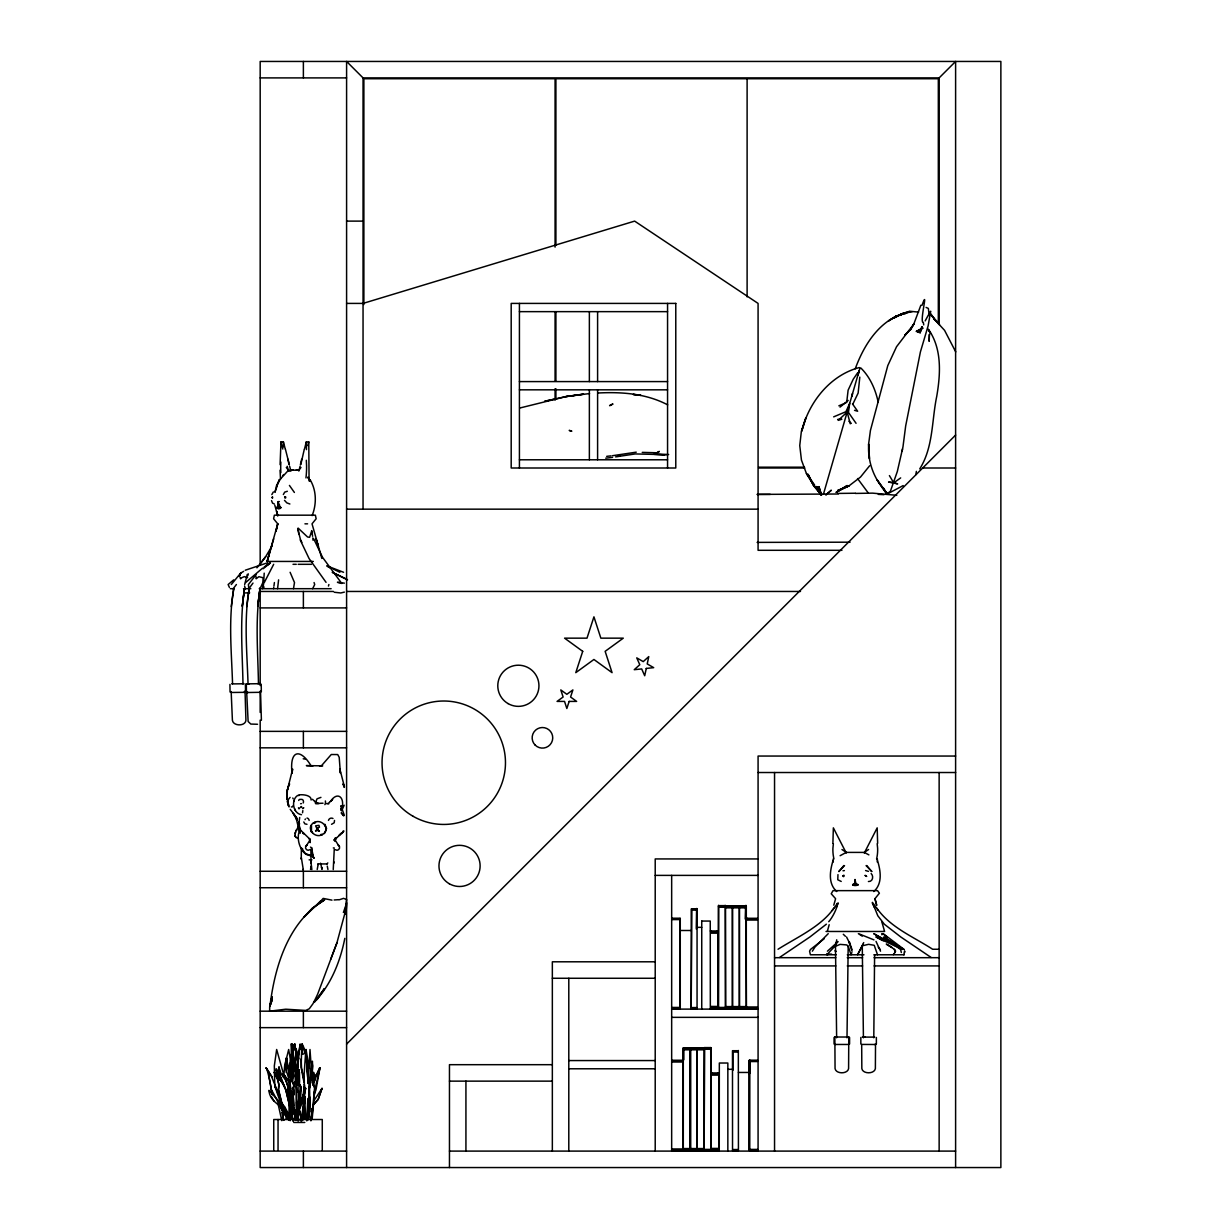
<?xml version="1.0" encoding="UTF-8"?>
<svg xmlns="http://www.w3.org/2000/svg" width="1229" height="1229" viewBox="0 0 1229 1229"><rect width="100%" height="100%" fill="white"/><g stroke="black" fill="none" stroke-linecap="round" stroke-linejoin="round"><path stroke-width="1.5" d="M295.375 1083.287L295.006 1067.694L292.21 1048.844L295.575 1067.694L296.573 1119.373M683.232 1059.475L683.232 1047.753L684.107 1047.753M711.33 1073.332L712.328 1072.948M718.197 1008.241L718.197 931.367M718.888 907.002L718.581 905.327L718.32 1008.579M719.18 1150.206L719.18 1073.332M732.407 1008.302L732.407 906.157M739.351 1008.302L739.351 906.157M745.481 919.246L745.481 907.847M746.295 1008.302L746.295 906.157M750.059 1061.549L749.429 1059.951L749.337 1073.839M846.996 1037.798L848.179 946.607M846.75 1036.938L848.778 1037.015L848.594 1068.585C847.687 1074.192 835.966 1074.192 835.059 1068.585L834.86 1037.015L836.888 1036.938M873.788 1037.798L874.602 954.948M875.524 1044.435L875.371 1068.585C874.464 1074.192 862.743 1074.192 861.836 1068.585L861.683 1044.435L875.57 1044.496L874.633 1044.435M832.893 843.371L833.354 827.854L846.259 853.049M836.227 944.164L836.703 939.786M294.269 1083.748L291.626 1118.006L293.255 1087.296L294.438 1081.981M289.138 1119.665L289.429 1079.707L290.658 1107.575L289.629 1118.375L289.429 1079.707L290.582 1089.094L292.364 1093.749L291.534 1107.698L292.364 1093.749M289.752 1119.665L290.044 1079.707M297.372 1082.657L299.277 1069.798L296.65 1086.989L296.88 1092.151L296.65 1086.989M287.34 790.938L286.925 798.005L289.061 806.961M290.827 1080.752L291.457 1043.744L292.487 1056.141M291.442 1080.752L292.072 1043.744M296.635 1120.065L296.88 1092.151M344.873 914.053L346.624 899.536L343.536 898.353L339.265 899.782M292.563 1079.108L292.732 1065.328M297.095 1119.865L299.046 1094.747L298.294 1104.917M231.236 606.604L233.71 588.891C228.287 620.123 231.559 651.954 232.542 683.432M249.134 588.891C243.834 620.123 247.029 651.954 248.028 683.432M285.251 449.046L283.423 441.918L280.98 441.918L280.089 464.67M283.3 447.033L283.423 441.918M263.559 584.528L264.204 573.16M929.37 334.411L929.185 341.37L929.385 334.703M292.21 1048.844L292.825 1081.121M292.794 1048.844L291.749 1064.053L292.671 1073.04L294.207 1076.512M307.25 1120.356L309.462 1111.4L309.831 1102.136L309.524 1084.224L308.08 1081.628L306.467 1061.257M309.769 1087.957L309.923 1084.224C305.744 1071.504 308.94 1056.602 302.226 1044.128L301.581 1049.858M309.063 1115.901L308.494 1119.22L308.878 1088.464L312.12 1061.441L312.888 1065.958L311.659 1077.802L314.947 1088.249L312.289 1117.668L310.737 1119.373L311.889 1117.668L314.547 1088.249L311.26 1077.802L312.12 1061.441M309.493 1087.051L312.519 1061.441M309.816 1096.975L309.862 1111.4L307.649 1120.356M298.77 1078.985L298.939 1075.206M859.808 377.119L858.134 393.065L852.726 404.341M311.137 800.033C311.659 793.519 296.112 794.441 299.169 795.455L297.526 795.516C290.751 800.094 293.07 813.567 301.489 814.704M298.847 1094.747L299.077 1069.798M278.599 579.858L277.57 588.691M286.971 794.472L287.11 799.342L287.202 790.708L292.64 769.108L292.056 773.256C289.368 750.796 299.661 747.247 310.952 765.606L313.011 765.882L306.359 765.606L322.735 765.851M284.037 1112.153L284.206 1108.512M306.758 1120.848L307.818 1098.449M310.906 1120.848L311.091 1117.13M877.245 861.975L877.398 859.025M280.857 462.043L280.719 465.591A45.289 22.644 -90 0 0 280.857 472.689M290.213 1075.221L291.749 1052.7M334.257 849.208L333.243 869.548M279.091 1069.706L280.028 1078.248C278.153 1053.483 277.984 1075.867 286.034 1079.231M311.874 849.731L313.564 857.596L311.751 852.419L311.936 848.24M923.732 324.902L923.363 322.428C919 323.073 929.201 285.435 921.965 305.422M345.963 913.715L346.747 902.793L343.383 912.502M297.618 1055.588L295.667 1048.844L295.575 1068.339M313.871 1094.424L319.986 1067.817L315.945 1089.908L313.748 1095.93M309.078 481L308.771 441.918L306.313 441.918L304.485 449.046M313.287 1084.746L314.547 1074.361L312.028 1082.857M283.791 1076.327L284.682 1065.528L288.677 1049.52L290.597 1060.781M290.044 1120.556L281.426 1102.106L278.368 1089.77L278.799 1084.761L277.585 1079.569L274.205 1072.395L282.655 1083.195L274.205 1072.395M290.259 1120.556L281.656 1102.106L278.584 1089.77L279.014 1084.761L277.815 1079.569L274.42 1072.395M290.582 1089.094C290.812 1078.862 282.885 1068.569 286.557 1058.015L289.476 1075.667L294.545 1086.313M286.203 1072.41L286.557 1058.015M291.534 1107.698L292.364 1098.05L294.161 1092.658M291.749 1107.698L292.594 1098.05L294.376 1092.658M296.373 1068.047C292.794 1098.019 301.627 1040.011 296.588 1068.047M299.738 1085.099C292.579 1083.625 304.869 1013.848 297.956 1059.367M297.833 1080.122L296.558 1076.758L298.232 1060.473M298.063 1080.122L296.788 1076.758L298.447 1060.473M303.978 1103.365C296.665 1152.664 306.897 1085.33 304.116 1084.516M304.193 1086.221L303.24 1094.716M262.637 588.691L263.083 577.738L258.858 576.678L256.154 578.782M304.346 1117.883L303.379 1112.583L304.823 1096.821M304.162 1116.116L304.239 1107.513M304.562 1104.026L305.222 1096.821M318.219 863.941L318.034 865.216M304.055 1082.703L301.12 1067.571L301.827 1044.128L306.205 1056.249M904.667 952.506L904.79 951.185M298.017 1120.802L299.031 1110.14L303.747 1099.417L305.668 1088.341L299.707 1104.779L297.295 1119.88L297.956 1112.322M298.217 1120.802L298.309 1114.872M314.056 822.616L315.5 822.631L313.994 822.677C305.099 827.301 314.455 839.238 322.367 834.552C331.2 830.051 322.275 818.115 314.271 822.493M297.479 1119.88L299.907 1104.779L305.668 1088.341M244.494 588.891L242.236 606.343L244.448 588.891C239.67 620.107 242.374 651.831 242.973 683.247M315.699 802.199L317.021 798.835L320.938 797.375M334.088 862.973L334.211 862.051M273.591 588.691L273.76 587.37M288.216 1118.882L288.492 1116.623C284.867 1105.578 269.888 1103.627 268.936 1090.384L280.074 1102.551M273.929 586.064L274.405 582.546M302.534 812.784L302.826 810.602M833.354 843.724L832.909 848.317A39.174 39.174 0 0 0 833.953 858.994M246.722 606.604L249.195 588.891M301.182 859.071L301.382 857.781L303.379 870.224L302.948 869.379M302.995 1099.801L303.517 1096.099M302.365 1103.396L305.483 1088.341M313.963 1074.361L313.564 1081.305M836.688 941.322L836.196 943.887M915.882 474.655L916.358 471.352M288.477 1119.819L289.03 1116.209M300.828 464.485L304.27 449.384M301.658 459.262L300.383 464.777M256.17 574.604L248.396 584.528L248.842 588.691L253.005 583.084M317.205 869.471L317.865 866.092M255.924 576.447L256.231 578.291M299.569 1084.7L300.921 1087.481L299.477 1097.973L299.891 1107.652L301.32 1087.481L299.308 1083.302M312.949 1081.213L314.547 1074.361M902.163 450.997L902.562 448.969M300.444 829.698L300.183 832.632M344.827 938.357C340.203 961.754 330.893 985.013 314.132 1002.388L324.379 988.638L317.097 999.546M294.284 1048.537L293.608 1044.742L292.886 1049.643M291.826 1054.221L290.674 1057.278M293.27 1047.999L294.038 1044.742M290.904 1079.108L289.721 1063.531L291.488 1056.141M292.779 1050.826L294.653 1043.744L297.94 1062.901L294.653 1043.744M276.648 485.424L274.927 492.307L277.308 485.578M305.145 1053.084L306.036 1049.52L309.247 1068.278M301.719 1118.329L303.071 1114.626L301.689 1120.187M901.333 952.506L900.58 949.464L897.308 947.144L876.277 937.005L882.56 940.6M298.847 471.06L300.076 466.283M307.818 445.605L308.771 441.918M271.839 494.596L273.36 491.923M311.398 865.969L310.476 869.379M859.977 368.132L857.98 374.86M272.331 999.361L269.673 1006.72L269.658 1011.175L285.773 1009.209L305.714 1010.422L309.278 1008.779L312.919 1003.801A78.794 25.394 -64.9 0 0 317.65 994.184L336.869 943.027L345.856 909.675M895.05 952.506L894.405 949.464M321.829 558.427L312.028 523.831L316.145 518.761L315.377 515.181L274.359 515.181L273.606 518.761L277.723 523.831L267.154 561.438L313.303 561.438M312.704 1105.347L318.111 1099.417L322.013 1088.341L318.25 1099.417L312.857 1105.347M269.228 553.926L267.154 561.438L273.698 538.87M298.755 826.641L299.262 824.736L299.692 832.31M827.378 931.213L829.176 924.715M833.784 905.189L835.597 898.691L831.234 893.775L833.032 890.641L877.521 890.641L879.38 893.206L874.956 898.691L876.538 905.189M328.45 586.064L328.88 584.528M823.491 494.012L847.227 411.823L846.75 413.528M846.827 413.297L852.527 393.633L851.805 396.122M851.897 395.846L859.117 370.881L858.042 374.63M746.356 918.293L747.155 918.293M312.811 1085.207L319.555 1067.817M314.255 1081.827L315.254 1078.432M903.807 954.779L904.529 951.185M311.045 1119.665L312.135 1108.358L311.229 1119.665M828.745 921.704C832.909 917.141 838.024 906.219 837.364 903.407M244.648 584.528L247.29 574.404M293.746 801.646L294.008 800.786M247.751 575.725L248.319 573.866M731.608 905.788L732.484 905.788L732.545 1008.302M732.484 905.788L733.344 905.788M689.3 1047.753L696.505 1047.753M738.537 905.788L739.412 905.788L739.474 1008.302M739.412 905.788L740.288 905.788M696.244 1047.753L697.995 1047.753M703.188 1047.753L704.063 1047.753M690.237 1150.267L690.237 1048.122L690.176 1150.621L689.3 1150.621M691.051 1150.621L690.176 1150.621M299.707 817.469L298.724 824.275L300.46 830.021L310.276 839.576L310.138 842.633L309.309 838.531L310.276 839.576L306.328 845.844L306.897 844.861C303.578 847.134 306.743 852.081 309.969 849.654M863.311 944.118L857.565 954.779L863.71 942.597M293.485 588.691L294.499 582.546L290.105 572.284M922.073 326.806L919.968 333.09L922.196 326.684L918.309 332.445L920.936 329.71M710.7 1047.6L711.268 1150.544M710.331 930.983L711.33 930.983M717.275 930.983L718.274 930.983M319.202 831.127L317.236 829.867M312.135 515.612C316.713 504.151 316.59 490.386 310.061 479.694M826.825 954.779L835.843 945.193M835.459 946.284L840.144 944.379L846.474 944.901L848.071 945.777L851.036 954.779L851.835 952.506M300.168 829.636C294.945 838.408 301.335 853.556 307.957 855.061L311.229 855.86L305.268 853.372L303.317 850.791M311.383 1077.772L313.764 1072.395L311.813 1077.772M336.869 943.027L330.662 959.357M335.118 840.513L335.84 838.547L335.025 840.129M855.261 368.761C863.833 345.288 878.965 320.861 904.191 313.18L895.127 316.775L888.49 320.938L896.663 315.961L895.127 316.775L904.191 313.18M272.27 999.838L269.812 1006.321L272.101 996.673L269.904 1006.536C274.743 966.593 288.154 921.75 324.64 899.889L312.212 908.2L303.87 917.356L320.4 901.164M344.166 805.225L342.307 809.343M319.986 1067.817L315.331 1076.742M283.346 494.55L284.713 492.138L287.34 491.277M308.756 1114.242L309.462 1111.4M920.859 305.222L913.854 323.918L910.459 329.756L914.023 323.857L896.54 346.732L887.784 365.612L870.424 430.488L868.596 444.222L869.441 458.54L868.688 444.115C867.628 459.17 872.406 475.162 882.176 487.298L877.183 479.94L887.138 493.566L881.715 486.838L886.493 493.659L883.436 488.097M837.963 874.618L837.779 879.749L841.22 881.454M928.74 314.977L930.676 311.229L928.125 325.854L920.398 351.97L905.681 425.895L902.962 446.926L897.308 471.537L890.288 491.554L886.585 493.766L883.513 488.297M833.047 860.561C829.959 870.7 827.824 883.528 836.749 891.547M279.106 480.416L276.54 486.223L279.659 479.679L279.106 480.416L288.431 470.308L299.308 470.046M696.367 929.139L696.735 908.461L697.12 928.141M311.49 825.442L311.459 830.973M812.354 951.185L814.904 947.144L828.223 933.671M264.281 582.546L273.683 564.28M308.003 1116.777L309.155 1114.242M262.837 582.623L259.98 588.891L257.721 606.343L259.98 588.891C255.11 620.107 257.89 651.831 258.459 683.247M836.196 907.555L838.362 903.023M276.786 485.578L279.659 479.679M864.279 853.049L877.183 827.854L877.644 843.371M271.932 546.168L265.618 556.737L256.938 567.813M925.176 320.907L928.433 314.916M919.738 468.894C933.41 447.233 931.674 420.564 936.744 396.306C940.538 374.092 942.151 348.975 928.586 329.541M312.642 588.691L314.701 584.528L314.071 582.546M292.825 1120.802L294.376 1118.267M294.591 1118.267L293.04 1120.802L285.958 1090.522L293.347 1120.817M240.853 578.122L244.356 576.601L247.597 577.738M302.273 1120.141L304.346 1117.576L302.703 1120.141M837.348 903.423L835.966 905.404A6.283 3.026 -72.8 0 1 834.844 906.818L834.629 907.063M343.982 831.065L334.841 839.576L338.789 845.844L338.236 844.861C341.554 847.134 338.39 852.081 335.164 849.654M322.013 1088.341L313.963 1100.677M299.615 823.753L296.312 830.589L296.619 829.759C294.914 832.202 293.777 837.809 297.864 838.378M243.619 571.362L240.654 573.129L231.298 584.528M834.168 907.693C821.894 926.174 797.114 937.189 778.034 949.249M832.171 910.52L834.092 908.123M240.654 573.129L239.363 576.416M296.281 470.046L298.862 470.308L300.982 467.435M318.296 903.976L323.15 898.399L331.984 900.15M259.933 564.295L265.618 556.737M233.233 588.691L236.398 584.512M282.977 475.408L283.622 474.563M894.067 953.627L893.16 954.779L873.896 954.779M857.781 372.617L853.218 379.254L848.118 390.177L846.673 402.605M869.656 465.73L860.484 477.082L849.024 485.854L837.686 490.509L849.024 485.854M313.334 1072.395L311.966 1074.53M838.762 871.422L844.538 865.615M839.038 871.561L843.831 865.523M926.113 307.434L928.356 308.402L929.232 315.776M245.616 582.546L262.591 568.136M326.899 863.941L327.82 862.912M324.395 833.508L326.576 828.454L324.871 824.244M290.858 470.338L293.393 470.123M873.819 891.547C882.745 883.528 880.609 870.7 877.521 860.561M346.593 1167.55L346.593 61.45L363.047 77.903L939.14 77.903L955.609 61.45L955.609 1167.55M346.593 1044.097L955.609 435.081M846.12 413.021L838.255 420.364L841.85 419.243M827.424 951.185L836.55 943.027L836.688 941.721L836.55 942.966L838.132 941.691M263.175 568.75L270.196 563.036L267.231 565.048M825.919 494.888L831.357 490.187L826.042 494.734M336.516 837.579L334.672 838.378M279.828 508.023L279.72 508.115A8.019 4.01 -90 0 1 276.909 508.115L276.802 507.393A3.026 1.521 -90 0 0 278.169 504.366L278.169 501.616L278.445 504.366A3.026 1.521 -90 0 0 279.828 507.393L280.75 507.393A3.026 1.521 -90 0 1 279.382 504.366L278.169 504.366M280.75 508.023L280.642 508.115A8.019 4.01 -90 0 1 277.831 508.115L276.802 508.023M826.364 924.193L809.896 936.974L779.57 957.452M840.037 407.106L848.179 400.424M922.303 327.959L917.264 331.938L922.902 328.143M862.405 945.777L868.626 944.318L874.249 945.316L877.521 954.779M900.673 477.897L893.975 482.69L888.567 482.029L897.662 483.888L893.56 482.598L889.397 475.592M240.607 573.544L239.547 576.094M824.152 938.802L810.479 949.464L809.588 951.185L810.387 954.779L836.135 954.779M267.277 565.002L270.349 562.897L264.158 566.999M840.114 855.707L846.259 852.404L864.294 852.404L868.58 849.516M233.694 579.858L228.133 584.528L229.377 587.37M280.565 507.761L279.321 507.961A7.635 3.825 -90 0 1 277.293 507.961L277.017 507.7A3.395 1.705 -90 0 0 278.307 505.227L279.244 505.227A3.395 1.705 -90 0 0 280.535 507.7L280.258 507.961A7.635 3.825 -90 0 1 278.23 507.961L276.986 507.761M836.119 492.43L847.288 485.516L836.334 492.138L848.778 485.947M904.621 314.04L909.368 311.198L918.601 312.12M903.192 485.578L888.644 493.244M313.103 823.261L314.378 822.57M922.687 328.051L916.173 331.446L920.782 329.526M866.076 865.615L871.853 871.422M866.783 865.523L871.576 871.561M905.988 312.381L899.597 315.438L907.739 311.874M315.53 830.62L317.497 829.79L315.638 825.842L318.941 825.335L319.479 827.194L317.174 827.947M315.745 831.127L317.697 830.312L319.448 831.065M833.677 416.861L845.921 411.7L849.685 403.419L848.456 412.437L856.06 423.314M838.854 405.816L845.475 403.051M245.232 570.225L267.722 562.744M344.366 592.117L340.786 592.962L334.257 592.255M277.923 507.715L277.954 507.7A3.395 1.705 -90 0 0 279.244 505.227M859.332 367.548C830.082 375.183 808.651 402.436 801.784 431.102L805.901 417.799L801.369 431.302L799.756 445.559L801.446 460.045L806.439 473.58L813.782 485.639L808.006 474.194L813.782 485.977L818.883 491.385M519.652 408.059L566.062 396.568L589.536 393.557M909.859 311.72L902.286 313.641L894.067 317.927L902.286 313.641L912.118 311.72M260.041 692.311L246.445 692.526L246.322 683.877L249.287 683.77M246.445 692.526L248.058 692.449M566.062 396.568L583.498 394.171L566.062 396.568L544.677 401.268L553.542 399.348M612.472 455.713L636.253 452.164M290.105 797.375L287.801 800.171L288.631 806.209M837.61 419.458L840.744 418.92M615.606 456.881L635.209 453.931L666.241 454.684M612.564 457.388L605.728 458.171M300.613 803.735L301.397 803.628M300.828 806.716L301.612 806.608M298.401 807.899L299.185 807.791M300.675 807.53L301.458 807.422M302.995 807.899L303.778 807.791L302.81 808.697M298.693 808.697L299.477 808.59M331.538 824.306L334.211 822.754L334.518 820.404M842.986 870.777L844.384 870.608M606.68 456.343L611.028 455.867M249.656 592.777L244.648 592.962M848.778 1037.015L834.86 1037.015M835.09 1044.466L848.548 1044.466M868.411 881.531C872.774 881.9 873.927 876.154 871.131 873.527M618.97 456.22L620.153 456.097L617.542 456.328M326.33 803.643L328.189 803.474L332.644 799.326L330.463 801.492C336.884 791.415 344.811 796.377 342.077 808.267L340.879 805.732L344.274 815.165M334.15 899.981L338.62 899.674M598.462 392.988C621.997 391.759 646.469 393.664 667.67 404.848M231.59 692.48L244.94 692.326L243.695 692.311M232.45 683.8C227.488 684.046 250.286 683.693 242.328 683.662M668.637 454.515L654.089 454.284L664.428 454.838M838.301 494.012L757.003 494.396L770.26 494.396M855.338 493.428L872.544 493.136L896.786 495.302M838.209 493.428L855.276 493.228M865.124 1036.923C854.001 1037.107 880.379 1037.23 873.527 1036.938M850.084 542.189L757.11 542.388M257.813 683.662L260.302 683.677L246.322 683.877M731.839 905.788L726.139 905.788M738.767 905.788L733.083 905.788M745.711 905.788L740.027 905.788M260.179 77.903L346.593 77.903M346.593 221.112L363.047 221.112M346.593 303.409L363.047 303.409L634.64 221.112L758.078 303.409L758.078 550.3L841.942 550.3M519.421 311.644L667.562 311.644M519.421 381.589L667.562 381.589M519.421 389.823L667.562 389.823M519.421 459.784L667.562 459.784M758.585 467.189L804.473 467.189M758.631 468.003L804.718 468.003M922.687 468.003L955.609 468.003M278.307 501.647L279.382 501.616M276.802 507.393L277.739 507.393A3.026 1.521 -90 0 0 278.43 506.901M279.828 507.393L280.75 507.393M346.593 509.159L758.078 509.159M304.946 523.831L307.573 523.831M293.024 564.311L296.25 564.311M298.155 564.311L311.459 564.311M230.315 588.691L233.94 588.691M243.496 588.691L250.839 588.691M259.196 588.691L331.139 588.691M260.179 591.456L333.443 591.456M346.593 591.456L800.478 591.456M260.179 607.909L346.593 607.909M257.537 724.265L250.808 724.065L248.135 721.515L246.645 691.543M260.179 731.363L346.593 731.363M260.179 747.831L346.593 747.831M955.609 756.05L758.078 756.05L758.078 1151.097M758.078 772.519L955.609 772.519M323.027 803.213L315.423 803.489L317.865 803.643M327.866 803.797L328.804 803.797M306.973 824.306L304.884 823.86L303.793 821.971M311.797 847.933L310.507 847.104M333.32 847.933L334.257 847.933M758.078 858.933L655.211 858.933L655.211 1151.097M309.124 859.839L311.966 859.839M317.865 863.941L327.267 863.941M260.179 871.269L346.593 871.269M655.211 875.386L758.078 875.386M260.179 887.737L346.593 887.737M718.612 905.635L725.187 905.635M718.519 906.587L725.279 906.587M726.109 906.587L731.9 906.587M733.052 906.587L738.844 906.587M739.996 906.587L745.788 906.587L745.788 917.833M725.064 907.002L718.612 907.002M726.139 907.847L731.823 907.847M733.283 907.847L738.752 907.847M740.135 907.847L745.711 907.847M691.789 908.753L696.321 908.753M691.666 909.368L696.628 909.368L696.628 928.387M691.727 910.013L696.351 910.013M672.079 918.217L680.267 918.217L680.267 1008.579M757.356 918.293L747.094 918.293M672.002 919.169L679.929 919.169M746.802 919.169L757.479 919.169M672.386 919.584L679.852 919.584M757.356 920.045L746.879 920.045M701.82 921.059L710.254 921.059L710.331 1009.117M697.12 927.342L701.728 927.342M680.267 930.491L691.174 930.491M711.161 930.983L717.552 930.983M884.527 931.474L826.026 931.474M710.992 932.058L717.613 932.058M711.084 933.164L717.506 933.164M938.48 949.249L932.642 949.249C914.115 937.205 892.285 928.387 878.489 910.443M828.454 954.15L831.634 954.15M847.319 954.779L863.941 954.779M904.252 954.779L893.483 954.779L895.634 951.185L894.651 949.464L886.293 944.102L891.67 947.144M774.547 957.683L835.797 957.683M847.273 957.683L862.589 957.683M874.065 957.683L939.14 957.683M655.211 961.8L552.343 961.8L552.343 1151.097M774.547 965.917L835.797 965.917M847.273 965.917L862.589 965.917M874.065 965.917L939.14 965.917M552.343 978.269L655.211 978.269M711.038 1006.443L717.552 1006.443M726.139 1006.597L731.854 1006.597M733.098 1006.597L738.813 1006.597M740.027 1006.597L745.742 1006.597M746.879 1006.981L757.402 1006.981M672.386 1007.442L679.852 1007.442M691.697 1007.58L696.582 1007.58M710.992 1007.55L717.613 1007.55M718.612 1007.442L725.187 1007.442M672.002 1007.872L679.929 1007.872M718.519 1007.872L725.279 1007.872M726.109 1007.872L731.9 1007.872M733.052 1007.872L738.844 1007.872M739.996 1007.872L745.788 1007.872M746.802 1007.872L757.479 1007.872M691.666 1008.226L696.628 1008.226M711.038 1008.64L717.552 1008.64M672.386 1008.809L679.852 1008.809M691.697 1008.84L696.582 1008.84M718.612 1008.809L725.187 1008.809M726.139 1008.656L731.854 1008.656M733.098 1008.656L738.798 1008.656M740.027 1008.656L745.742 1008.656M746.879 1008.732L757.402 1008.732M671.664 1009.117L758.078 1009.117M260.179 1011.175L346.593 1011.175M671.664 1017.351L758.078 1017.351M260.179 1027.644L346.593 1027.644M710.869 1047.6L704.401 1047.6M683.877 1047.753L689.561 1047.753M697.734 1047.753L703.326 1047.753M689.607 1048.552L683.816 1048.552L683.816 1059.797M690.744 1048.552L696.536 1048.552M697.688 1048.552L703.48 1048.552M704.309 1048.552L711.069 1048.552M704.524 1048.967L710.715 1048.967M683.877 1049.812L689.454 1049.812M690.821 1049.812L696.505 1049.812M697.78 1049.812L703.249 1049.812M733.283 1050.718L732.484 1050.718L732.53 1150.59M737.799 1050.718L733.175 1050.718L733.221 1051.978M737.938 1051.333L732.96 1051.333L732.96 1070.351M301.827 1051.763L302.226 1044.128M733.022 1051.978L737.892 1051.978M301.12 1058.922L301.52 1067.571L304.147 1081.059M672.186 1060.258L682.725 1060.258M749.736 1060.181L750.059 1073.393M749.89 1060.181L757.51 1060.181M568.797 1060.566L655.211 1060.566M672.109 1061.134L682.786 1061.134M749.659 1061.134L757.586 1061.134M749.736 1061.549L757.202 1061.549M672.186 1062.01L682.725 1062.01M289.721 1063.531L291.089 1079.108M291.749 1064.053L292.671 1073.04M552.343 1064.683L449.461 1064.683L449.461 1167.55M290.213 1065.712L290.643 1075.221M266.109 1067.817L271.824 1076.742L266.109 1067.817C269.55 1072.902 276.387 1121.094 268.767 1074.776M568.797 1068.784L655.211 1068.784M732.484 1069.307L727.921 1069.307M278.952 1080.245C268.444 1046.125 290.029 1099.11 288.861 1098.127M291.964 1072.164L293.055 1077.541M299.461 1072.164L299.584 1082.472M738.429 1072.456L749.337 1072.456M718.074 1072.948L719.257 1072.948M712.067 1072.948L718.427 1072.948M711.975 1074.023L718.596 1074.023M290.874 1103.074C303.578 1126.409 284.575 1092.243 287.509 1091.106C291.012 1085.053 274.128 1061.856 288.969 1081.474M276.018 1070.459L279.49 1074.868M712.083 1075.129L718.504 1075.129M286.326 1058.015L289.476 1075.667M297.372 1075.928L298.616 1079.139M282.9 1074.207L285.358 1076.112M279.091 1074.868L281.502 1078.801M296.158 1079.984L296.742 1085.53M286.173 1081.013L287.909 1086.083L288.646 1096.253M449.461 1081.136L552.343 1081.136M304.5 1091.337L304.162 1073.9L305.852 1049.52L308.095 1083.532M284.79 1111.876C263.636 1052.746 283.177 1114.595 288.815 1120.141M281.103 1078.801L287.371 1093.395M297.94 1090.722L299.4 1093.702M271.348 1096.667L274.236 1101.384M299 1093.702L299 1097.835L299.891 1097.973M291.519 1100.585L290.904 1090.492L291.58 1106.069M278.23 1101.414C293.731 1135.826 275.327 1095.392 271.363 1089.908M296.512 1102.029L296.819 1115.64M309.247 1104.272L309.57 1100.754M286.971 1093.395L290.459 1104.441L294.699 1112.475M293.178 1095.7L294.284 1105.685M297.94 1106.714L302.104 1120.556M286.434 1111.922L288.492 1116.623M292.563 1112.153L293.393 1113.92L289.552 1105.87M283.607 1120.341L282.224 1112.66L283.3 1113.151M289.691 1115.44L289.368 1120.341M282.424 1117.607L283.822 1120.341M293.731 1122.461L304.792 1122.461M712.037 1148.424L718.55 1148.424M683.862 1148.562L689.561 1148.562M690.79 1148.562L696.505 1148.562M697.734 1148.562L703.434 1148.562M672.186 1148.961L682.725 1148.961M704.401 1149.407L710.976 1149.407M749.736 1149.407L757.51 1149.407M711.975 1149.53L718.596 1149.53M733.006 1149.545L737.892 1149.545M672.109 1149.837L682.786 1149.837M683.816 1149.837L689.607 1149.837M690.744 1149.837L696.536 1149.837M697.688 1149.837L703.48 1149.837M704.309 1149.837L711.069 1149.837M749.659 1149.837L757.586 1149.837M732.96 1150.19L737.938 1150.19M672.186 1150.697L682.725 1150.697M683.862 1150.621L689.561 1150.621M690.79 1150.621L696.505 1150.621M697.734 1150.621L703.434 1150.621M712.037 1150.605L718.55 1150.605M704.401 1150.774L710.976 1150.774M733.006 1150.805L737.892 1150.805M749.736 1150.774L757.51 1150.774M260.179 1151.097L346.593 1151.097M449.461 1151.097L955.609 1151.097M642.245 452.38L655.349 452.733M878.259 494.365L883.989 494.688M318.803 803.643L314.67 801.477M289.429 485.424L294.392 492.46M321.737 766.097L319.54 765.897L321.583 765.59L331.277 754.514L337.714 754.56L339.204 757.325L340.387 773.056L339.88 769.108L344.443 786.821M303.21 758.785L305.176 759.076M865.585 870.531L868.457 871.376M274.236 503.905L272.561 503.153L271.532 500.618M289.875 503.998L286.864 502.891L284.498 500.341M854.524 410.332L857.642 411.239L852.496 403.911M279.597 507.7L279.628 507.761A3.395 1.705 -90 0 1 278.307 505.227M343.567 572.284L326.776 565.816L331.461 568.136M344.366 583.145L337.422 582.3L340.587 583.007M859.839 934.194L873.973 939.878M834.921 950.847L836.196 951.323M333.151 568.966L339.895 572.284M346.639 579.166L332.199 572.284L347.561 579.858M327.728 566.584L330.678 568.136M864.279 852.404L868.888 854.877M282.224 1112.66L283.069 1113.151M890.487 943.227L873.773 933.671L902.147 949.464M858.364 933.671L862.266 936.16M931.106 957.452L900.78 936.974L884.312 924.193L877.798 915.743L872.406 902.378L878.305 910.305M841.957 849.516L846.259 852.404M889.028 940.6L883.759 937.005L903.807 949.464M883.19 933.671L904.145 949.464M890.272 941.475L892.746 943.227M882.852 933.671L886.892 937.005M848.962 421.286L851.328 423.406M281.195 1103.565L284.606 1106.592L288.093 1113.151M316.683 803.259L312.489 799.296M843.294 934.286L845.414 936.283M955.716 351.863L944.563 330.34L933.917 318.772L939.432 324.195M297.203 818.422L290.228 809.343M312.519 832.647L311.705 831.465M939.509 324.241L929.938 313.779L934.455 319.048L930.768 313.733M819.052 491.477L814.197 486.223L819.804 493.167M849.024 942.336L852.081 951.185M868.365 493.106L857.55 478.542M295.743 817.024L293.147 813.291L297.111 820.235L295.897 817.239L299.077 830.097M860.807 367.963C870.163 377.134 875.524 389.578 878.213 402.221M878.243 947.144L880.179 949.464M341.816 583.529L322.536 557.321L313.779 538.932M286.311 467.435L288.431 470.308M326.054 582.346L309.093 558.581L300.245 539.992M826.887 953.627L827.731 954.779M876.769 908.2L878.336 910.351M820.081 493.213L815.18 486.392L820.987 494.903M806.439 473.58L814.597 484.979M284.959 1076.112L289.46 1082.81M928.141 329.387L930.676 333.658L928.279 329.357M263.974 587.37L262.945 584.528M301.873 542.419L300.583 539.884M322.075 869.379L320.569 863.204M821.08 494.672L816.701 486.5L821.156 494.934M846.551 937.005L849.516 942.935M876 941.353L880.532 951.185M292.794 1088.326L294.146 1091.106L292.394 1088.326M295.774 1075.989L297.203 1078.954M295.375 1075.989L298.232 1081.904M282.44 1083.195L286.173 1090.522M283.315 1074.207L286.572 1081.013M290.459 1104.441L295.621 1116.608M872.313 903.023L874.48 907.555M289.245 1075.667L294.33 1086.313M300.168 833.093L299.277 830.85M240.07 577.599L240.654 578.859M691.912 908.753L691.174 1008.625M311.091 831.142L311.613 832.356M294.591 808.728L295.39 810.602M850.084 944.102L851.974 949.464M302.856 849.961L302.442 848.594M327.928 869.471L327.267 866.092M271.609 1076.742L277.723 1091.982M297.756 1105.132L300.076 1111.446M276.417 1070.459L278.261 1075.467M277.708 515.704L274.774 505.134M297.817 1116.685L299.046 1120.249M849.423 941.952L849.976 943.565M704.678 1047.6L704.109 1150.544M324.809 824.813L325.209 826.057M289.86 1101.292L290.858 1104.441M821.525 494.949L818.898 486.592L821.525 495.179M726.416 905.788L725.54 905.788L725.479 1008.579M300.46 539.5L297.695 528.854M300.106 1044.742L302.979 1054.221M299.876 1044.742L302.749 1054.221M881.746 921.52L884.527 931.213M244.602 586.064L245.324 588.691M296.112 1048.844L299.031 1058.952M283.315 1073.316L276.663 1049.489L274.328 1065.82L274.804 1087.496M874.956 898.691L876.769 905.189M277.831 515.658L276.617 511.218L277.739 515.55M285.466 449.384L289.353 464.777M847.534 413.436L850.268 423.821M289.66 466.283L290.889 471.06L288.431 471.06L287.217 466.283M280.98 441.918L282.793 449.046M299.676 1111.446L301.704 1120.556M278.138 1104.21L281.794 1120.664M311.628 530.59L312.381 534.093M293.977 1067.417L292.164 1058.691L292.164 1064.053M291.749 1058.691L294.299 1070.843M298.785 534.108L298.109 528.086L307.542 536.981L309.585 537.319L311.705 530.913L312.612 536.29M288.078 459.262L288.907 464.485M881.746 933.656L881.93 934.808M877.183 843.724L877.629 848.317A39.174 39.174 0 0 1 876.584 858.994M310.922 862.051L311.06 863.173L310.876 849.208M311.874 869.548L311.045 862.973M285.174 1109.695L286.249 1118.989M312.827 537.903L312.996 540.207M292.026 1109.971L292.379 1113.535M290.551 1101.03L290.904 1104.61M294.899 1112.829L295.528 1119.957M293.7 1105.685L294.945 1119.957M280.519 479.233L280.043 470.2M306.313 460.276L306.574 465.591A45.289 22.644 -90 0 1 305.96 477.927M293.608 1044.742L293.977 1050.426M304.162 1091.014L305.929 1119.604M299.891 1107.652L299.4 1095.085M299 1097.835L299.477 1107.652M833.139 859.025L833.293 861.975M301.243 858.641L301.397 847.626M231.16 691.543L232.404 720.286C233.172 726.308 245.431 726.477 245.923 720.286L245.032 690.99M862.282 946.607L863.419 1037.798M835.49 946.607L836.642 1037.798M282.455 1112.66L282.639 1117.607M317.789 827.87L317.865 829.79M288.308 1093.411L288.431 1096.913M287.985 1096.913L287.801 1091.675L288.262 1096.913M291.457 1043.744L291.872 1056.141M312.12 1079.938L310 1049.52L308.295 1083.41M260.517 690.99L261.408 720.286M306.313 441.918L306.482 449.614M288.784 1093.411L288.846 1096.913M261.224 684.169L261.331 691.804M245.416 684.399L245.539 692.035M229.931 684.399L230.053 692.035M291.626 1109.726L291.672 1113.382M290.904 1100.585L291.012 1109.726M292.471 1064.498L292.548 1072.164M939.14 77.903L939.14 324.594M939.14 772.519L939.14 1151.097M938.326 323.673L938.326 78.733L555.907 78.733L555.907 245.216M876.369 1037.445L876.369 1044.051M860.838 1037.445L860.838 1044.051M849.577 1037.445L849.577 1044.051M834.061 1037.445L834.061 1044.051M774.547 772.519L774.547 1151.097M749.598 1060.427L749.598 1150.544M747.109 78.733L747.109 296.88M746.402 1008.425L745.926 905.327L745.481 919.123M738.429 1150.59L738.337 1050.503L737.677 1051.978M727.845 1151.097L727.845 1063.024L719.334 1063.024L719.257 1151.097M725.602 1008.302L725.233 905.327L724.91 907.002M718.489 905.881L718.489 1008.579M711.099 1047.845L711.099 1150.544M703.987 1048.122L703.987 1150.267M701.744 921.043L701.744 1009.117M697.181 1048.122L697.181 1150.267M697.058 908.968L697.058 1008.625M697.058 1048.122L697.058 1150.267M691.22 908.968L691.22 1008.625M690.713 1048.122L690.713 1150.267M683.293 1048.122L683.293 1150.267M683.186 1060.581L683.186 1150.39M679.99 918.462L679.99 1008.579M671.664 875.386L671.664 1151.097M667.562 303.409L667.562 468.003M597.601 311.644L597.601 381.589M597.601 389.823L597.601 459.784M589.367 311.644L589.367 381.589M589.367 389.823L589.367 459.784M568.797 978.269L568.797 1151.097M555.907 312.181L555.907 381.082M555.907 388.733L555.907 398.304M555.078 247.121L555.078 78.733L363.876 78.733L363.876 304.531M555.078 312.181L555.078 381.082M555.078 388.733L555.078 400.208M519.421 303.409L519.421 468.003M465.929 1081.136L465.929 1151.097M363.047 77.903L363.047 509.159M322.275 1150.359L322.275 1119.511L273.744 1119.511L273.744 1150.359M303.379 61.45L303.379 77.903M303.379 591.456L303.379 607.909M303.379 731.363L303.379 747.831M303.379 871.269L303.379 887.737M303.379 1011.175L303.379 1027.644M303.379 1151.097L303.379 1167.55M278.046 1119.511L278.046 1150.359M260.179 564.572L260.179 61.45L1000.867 61.45L1000.867 1167.55L260.179 1167.55L260.179 720.117M260.179 587.616L260.179 685.552M260.179 691.312L260.179 712.436M328.466 820.404A3.103 3.088 -90 0 1 332.998 818.514M306.973 818.099A3.103 2.243 -90 0 1 309.14 820.404M305.038 819.651A3.103 2.243 -90 0 1 305.391 819.006M325.347 800.955A4.824 4.563 -90 0 1 324.886 804.626M298.708 800.448A2.135 1.506 81.9 0 1 299.953 799.388L301.842 799.388A2.135 1.506 81.9 0 1 303.164 802.998M292.779 798.02A4.824 1.874 -90 0 1 293.163 798.789M293.163 805.625A4.824 1.874 -90 0 1 291.365 806.869M279.106 504.366A3.026 1.521 -90 0 1 278.706 506.409M749.337 1060.427L749.337 1150.544L749.398 1060.427M272.285 497.53C272.454 500.095 272.715 494.903 272.285 497.53M298.708 822.001L298.724 824.275L298.708 822.001M284.636 496.962C285.22 500.341 286.879 495.64 284.636 496.962M865.185 875.447L866.568 876.4L865.185 875.447M842.94 875.939C843.924 878.412 845.045 873.45 842.94 875.939M310.998 867.244L310.737 868.457L310.998 867.244M646.27 668.438L644.703 675.75L641.676 668.929L634.241 669.697L639.787 664.705L636.745 657.868L643.228 661.617L648.774 656.609L647.222 663.921L653.69 667.654L646.27 668.438M277.723 523.831L275.987 531.343L277.754 523.831M288.124 787.512L287.202 790.708L288.124 787.512M582.715 651.339L575.786 672.662L593.93 659.481L612.073 672.662L605.144 651.339L623.287 638.158L600.858 638.158L593.93 616.835L587.001 638.158L564.587 638.158L582.715 651.339M569.15 701.406L566.846 708.518L564.541 701.406L557.06 701.406L563.112 697.012L560.793 689.915L566.846 694.308L572.898 689.915L570.579 697.012L576.631 701.406L569.15 701.406M295.498 832.617L295.144 833.569L295.498 832.617M289.061 784.932L288.124 787.19L289.583 783.872L289.061 784.932M343.091 831.296L342.123 833.37L343.091 831.296M341.17 833.339L339.02 835.551L341.155 833.37M910.243 329.48L905.066 334.949L910.243 329.48M611.274 404.694L609.599 405.678L612.964 404.018L611.274 404.694M659.22 451.489L655.61 453.486L659.22 451.489M857.873 885.018L857.688 885.095A6.944 6.944 0 0 1 852.834 885.095L852.649 884.465A2.627 2.627 0 0 0 855.031 881.854L855.031 879.472L855.507 881.854A2.627 2.627 0 0 0 857.873 884.465L857.873 885.018M853.034 884.742L852.987 884.788A6.56 6.56 0 0 0 857.55 884.788L857.489 884.742A2.95 2.95 0 0 1 855.261 882.606A2.95 2.95 0 0 1 853.034 884.742M322.351 834.522L320.708 834.599L322.367 834.552M675.781 303.409L511.187 303.409L511.187 468.003L675.781 468.003L675.781 303.409M637.436 394.939L633.196 394.463L640.939 395.354L637.436 394.939M304.07 833.646L302.995 833.37L304.07 833.646M571.086 430.933L569.181 430.411L571.823 431.164L571.086 430.933M883.774 940.6L876.277 937.005L883.774 940.6M308.433 477.927L307.711 477.159L310.384 481.338L308.433 477.927M343.29 815.165L341.201 812.768L343.736 815.887L343.29 815.165M313.979 858.134L313.334 857.243L313.979 858.134M334.703 840.79L334.104 839.853L334.703 840.79M295.482 836.765L295.114 835.505L295.482 836.765M343.49 784.932L343.06 783.81L344.381 787.405L343.49 784.932M318.372 546.398L316.068 538.87L318.342 546.398M321.829 868.58L321.552 867.244L321.768 868.611M288.369 805.225L287.432 801.538L288.369 805.225M341.17 808.39L341.37 810.664L341.17 808.39M412.898 816.179A61.727 61.727 0 0 0 505.472 762.733A61.727 61.727 0 0 0 412.898 709.271A61.727 61.727 0 0 0 412.898 816.179M449.261 883.728A20.57 20.57 0 0 0 480.124 865.907A20.57 20.57 0 0 0 449.261 848.087A20.57 20.57 0 0 0 449.261 883.728M508.084 703.602A20.57 20.57 0 0 0 538.947 685.782A20.57 20.57 0 0 0 508.084 667.962A20.57 20.57 0 0 0 508.084 703.602M535.168 745.097A10.293 10.293 0 0 0 552.389 740.472A10.293 10.293 0 0 0 539.777 727.875A10.293 10.293 0 0 0 535.168 745.097"/></g></svg>
